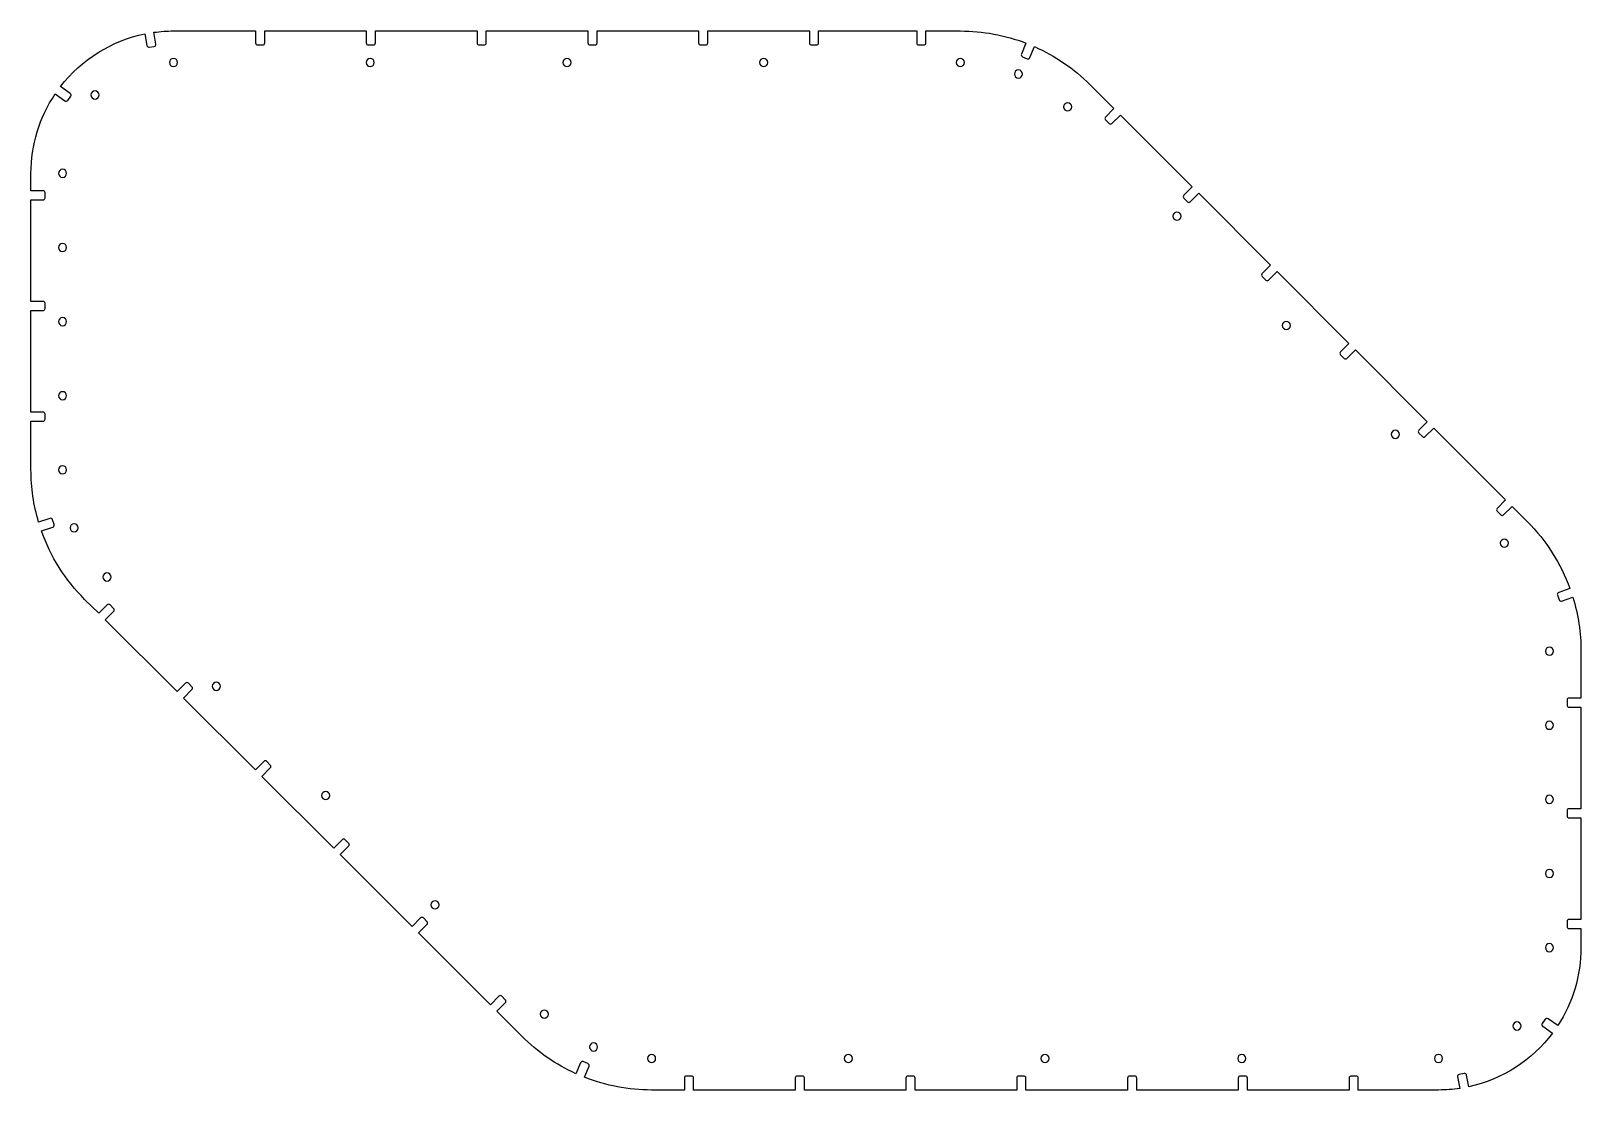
# Model space of a CAD drawing. Header units: centimetres. Extents: x -7 to 69.1, y -47.5 to 4.6.
import ezdxf

# ---------------------------------------------------------------- set-up
doc = ezdxf.new("R2010")
doc.units = ezdxf.units.CM

msp = doc.modelspace()

# ---------------------------------------------------------------- linework, layer by layer
at = {"layer": 'INTERIOR_PROFILES', "extrusion": (0, 0, -1)}
for centre in [(0, 3.05), (-9.664, 3.05), (-19.328, 3.05), (-28.991, 3.05), (-38.655, 3.05), (-41.506, 2.483), (3.854, 1.454), (-43.923, 0.868), (5.45, -2.4), (-49.294, -4.503), (5.45, -6.044), (5.45, -9.687), (-54.666, -9.875), (5.45, -13.331), (-60.019, -15.228), (5.45, -16.975), (4.883, -19.826), (-65.373, -20.582), (3.268, -22.243), (-67.59, -25.885), (-2.103, -27.614), (-67.59, -29.529), (-7.475, -32.985), (-67.59, -33.173), (-67.59, -36.816), (-12.846, -38.357), (-67.59, -40.46), (-18.217, -43.728), (-65.994, -44.314), (-20.634, -45.343), (-23.485, -45.91), (-33.149, -45.91), (-42.813, -45.91), (-52.477, -45.91), (-62.14, -45.91)]:
    msp.add_circle(centre, 0.2, dxfattribs=at)
at = {"layer": 'OUTER_PROFILES'}
msp.add_lwpolyline([(30.539, -46.872), (30.539, -47.46), (25.547, -47.46), (25.547, -46.872, 0.414214), (25.447, -46.772), (25.197, -46.772, 0.414214), (25.097, -46.872), (25.097, -47.46), (23.485, -47.46, -0.094154), (20.185, -46.833), (20.413, -46.294, 0.414214), (20.359, -46.163), (20.129, -46.066, 0.414214), (19.998, -46.119), (19.77, -46.657, -0.090214), (17.121, -44.824), (15.882, -43.585), (16.297, -43.169, 0.414214), (16.297, -43.028), (16.121, -42.851, 0.414214), (15.979, -42.851), (15.564, -43.266), (12.034, -39.737), (12.45, -39.321, 0.414214), (12.45, -39.18), (12.273, -39.003, 0.414214), (12.131, -39.003), (11.716, -39.419), (8.186, -35.889), (8.602, -35.473, 0.414214), (8.602, -35.332), (8.425, -35.155, 0.414214), (8.284, -35.155), (7.868, -35.571), (4.338, -32.041), (4.754, -31.626, 0.414214), (4.754, -31.484), (4.577, -31.307, 0.414214), (4.436, -31.307), (4.02, -31.723), (0.491, -28.193), (0.906, -27.778, 0.414214), (0.906, -27.636), (0.729, -27.459, 0.414214), (0.588, -27.459), (0.172, -27.875), (-3.357, -24.345), (-2.942, -23.93, 0.414214), (-2.942, -23.788), (-3.119, -23.612, 0.414214), (-3.26, -23.612), (-3.676, -24.027), (-4.364, -23.339, -0.112079), (-6.488, -19.967), (-5.932, -19.787, 0.414214), (-5.867, -19.661), (-5.945, -19.423, 0.414214), (-6.071, -19.359), (-6.627, -19.539, -0.072361), (-7, -16.975), (-7, -14.584), (-6.412, -14.584, 0.414214), (-6.312, -14.484), (-6.312, -14.234, 0.414214), (-6.412, -14.134), (-7, -14.134), (-7, -9.142), (-6.412, -9.142, 0.414214), (-6.312, -9.042), (-6.312, -8.792, 0.414214), (-6.412, -8.692), (-7, -8.692), (-7, -3.7), (-6.412, -3.7, 0.414214), (-6.312, -3.6), (-6.312, -3.35, 0.414214), (-6.412, -3.25), (-7, -3.25), (-7, -2.4, -0.149), (-5.81, 1.504), (-5.336, 1.163, 0.414214), (-5.197, 1.186), (-5.051, 1.389, 0.414214), (-5.073, 1.528), (-5.547, 1.869, -0.180185), (-1.403, 4.458), (-1.304, 3.882, 0.414214), (-1.189, 3.801), (-0.942, 3.843, 0.414214), (-0.861, 3.958), (-0.959, 4.534, -0.03438), (0, 4.6), (4.029, 4.6), (4.029, 4.012, 0.414214), (4.129, 3.912), (4.379, 3.912, 0.414214), (4.479, 4.012), (4.479, 4.6), (9.471, 4.6), (9.471, 4.012, 0.414214), (9.571, 3.912), (9.821, 3.912, 0.414214), (9.921, 4.012), (9.921, 4.6), (14.913, 4.6), (14.913, 4.012, 0.414214), (15.013, 3.912), (15.263, 3.912, 0.414214), (15.363, 4.012), (15.363, 4.6), (20.354, 4.6), (20.354, 4.012, 0.414214), (20.454, 3.912), (20.704, 3.912, 0.414214), (20.804, 4.012), (20.804, 4.6), (25.796, 4.6), (25.796, 4.012, 0.414214), (25.896, 3.912), (26.146, 3.912, 0.414214), (26.246, 4.012), (26.246, 4.6), (31.238, 4.6), (31.238, 4.012, 0.414214), (31.338, 3.912), (31.588, 3.912, 0.414214), (31.688, 4.012), (31.688, 4.6), (36.507, 4.6), (36.507, 4.012, 0.414214), (36.607, 3.912), (36.857, 3.912, 0.414214), (36.957, 4.012), (36.957, 4.6), (38.655, 4.6, -0.091731), (41.875, 4.004), (41.652, 3.464, 0.414214), (41.707, 3.333), (41.938, 3.238, 0.414214), (42.068, 3.292), (42.291, 3.833, -0.092637), (45.019, 1.964), (46.197, 0.786), (45.782, 0.37, 0.414214), (45.782, 0.229), (45.959, 0.052, 0.414214), (46.1, 0.052), (46.515, 0.468), (50.045, -3.062), (49.63, -3.478, 0.414214), (49.63, -3.619), (49.806, -3.796, 0.414214), (49.948, -3.796), (50.363, -3.38), (53.893, -6.91), (53.477, -7.325, 0.414214), (53.477, -7.467), (53.654, -7.644, 0.414214), (53.796, -7.644), (54.211, -7.228), (57.741, -10.758), (57.325, -11.173, 0.414214), (57.325, -11.315), (57.502, -11.492, 0.414214), (57.644, -11.492), (58.059, -11.076), (61.589, -14.606), (61.173, -15.021, 0.414214), (61.173, -15.163), (61.35, -15.339, 0.414214), (61.491, -15.339), (61.907, -14.924), (65.437, -18.454), (65.021, -18.869, 0.414214), (65.021, -19.01), (65.198, -19.187, 0.414214), (65.339, -19.187), (65.755, -18.772), (66.504, -19.521, -0.109647), (68.599, -22.811), (68.045, -22.997, 0.414214), (67.982, -23.124), (68.061, -23.361, 0.414214), (68.188, -23.424), (68.742, -23.238, -0.074776), (69.14, -25.885), (69.14, -28.19), (68.553, -28.19, 0.414214), (68.453, -28.29), (68.453, -28.54, 0.414214), (68.553, -28.64), (69.14, -28.64), (69.14, -33.632), (68.553, -33.632, 0.414214), (68.453, -33.732), (68.453, -33.982, 0.414214), (68.553, -34.082), (69.14, -34.082), (69.14, -39.073), (68.553, -39.073, 0.414214), (68.453, -39.173), (68.453, -39.423, 0.414214), (68.553, -39.523), (69.14, -39.523), (69.14, -40.46, -0.145844), (67.998, -44.292), (67.52, -43.957, 0.414214), (67.381, -43.981), (67.237, -44.186, 0.414214), (67.262, -44.325), (67.74, -44.66, -0.180185), (63.628, -47.3), (63.522, -46.726, 0.414214), (63.406, -46.646), (63.16, -46.691, 0.414214), (63.08, -46.807), (63.185, -47.382, -0.037473), (62.14, -47.46), (58.198, -47.46), (58.198, -46.872, 0.414214), (58.098, -46.772), (57.848, -46.772, 0.414214), (57.748, -46.872), (57.748, -47.46), (52.756, -47.46), (52.756, -46.872, 0.414214), (52.656, -46.772), (52.406, -46.772, 0.414214), (52.306, -46.872), (52.306, -47.46), (47.314, -47.46), (47.314, -46.872, 0.414214), (47.214, -46.772), (46.964, -46.772, 0.414214), (46.864, -46.872), (46.864, -47.46), (41.872, -47.46), (41.872, -46.872, 0.414214), (41.772, -46.772), (41.522, -46.772, 0.414214), (41.422, -46.872), (41.422, -47.46), (36.431, -47.46), (36.431, -46.872, 0.414214), (36.331, -46.772), (36.081, -46.772, 0.414214), (35.981, -46.872), (35.981, -47.46), (30.989, -47.46), (30.989, -46.872, 0.414214), (30.889, -46.772), (30.639, -46.772, 0.414214)], format="xyb", close=True, dxfattribs=at)

doc.saveas('drawing.dxf')
